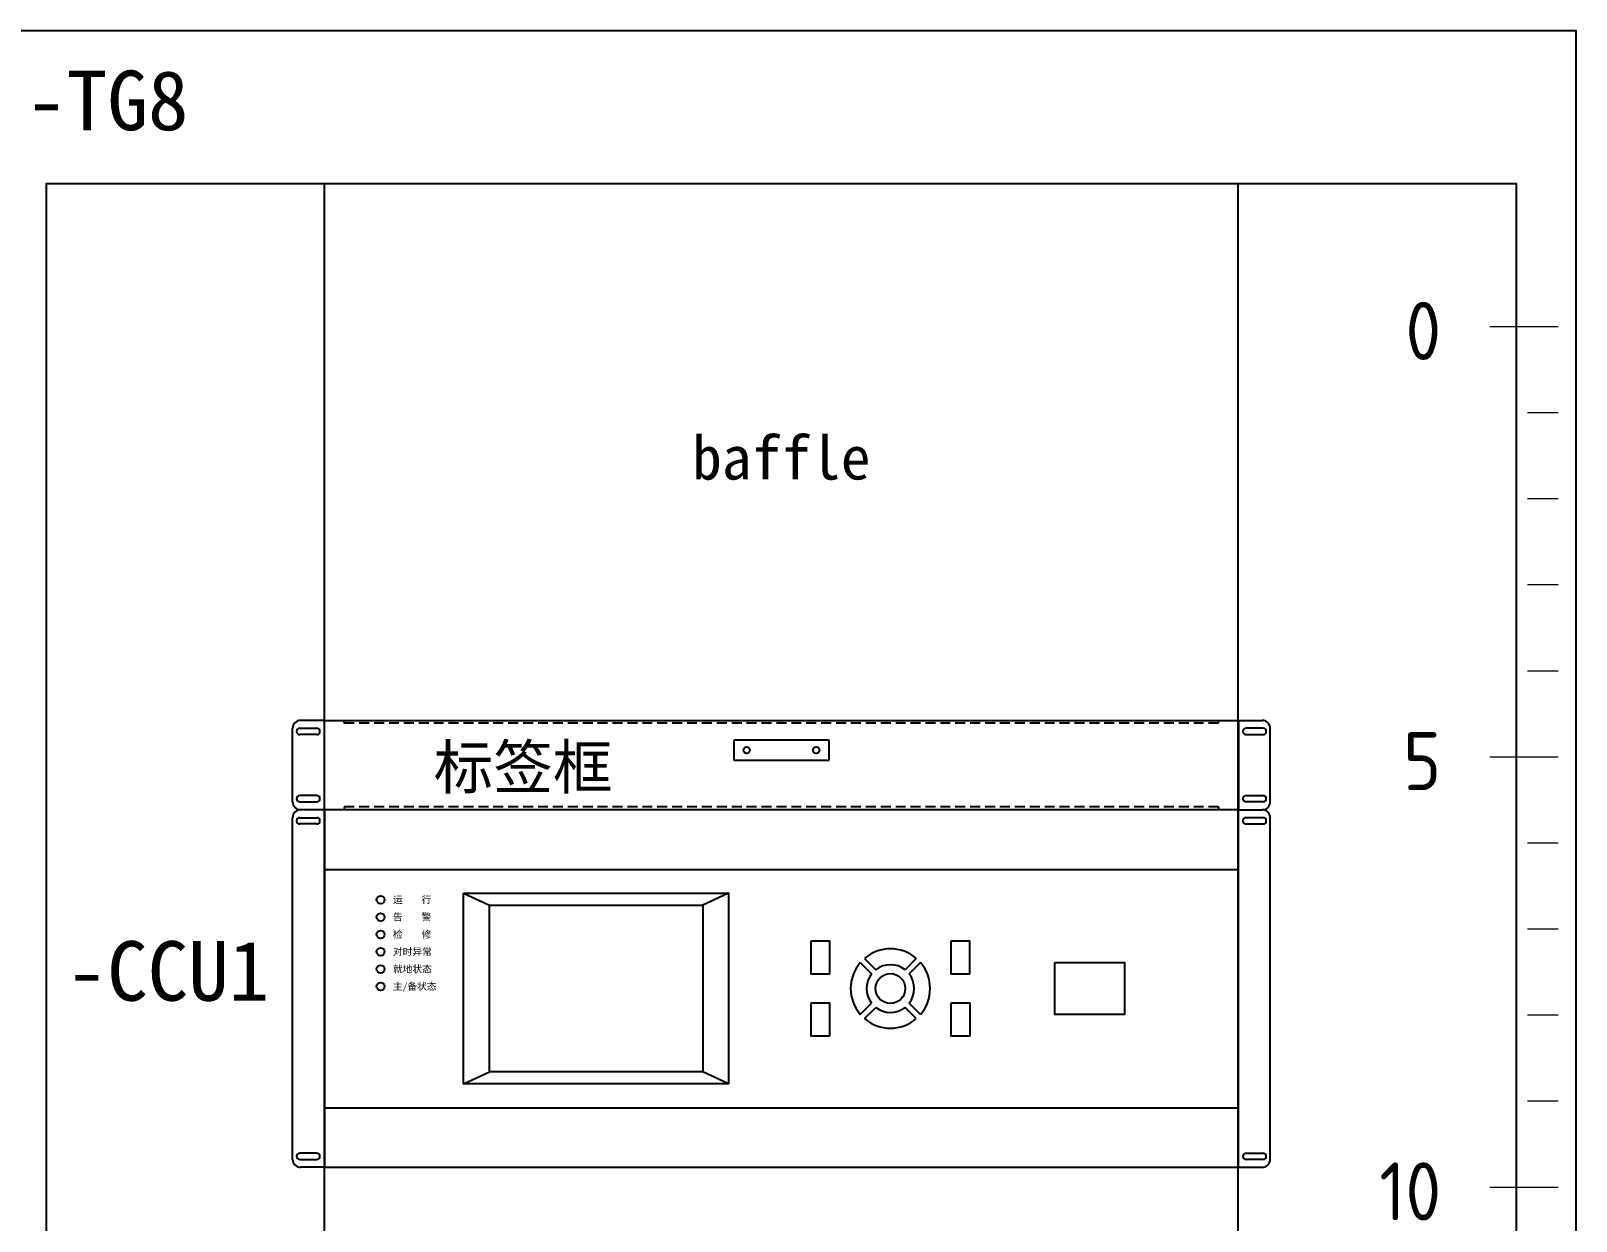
# Model space of a CAD drawing. Header units: millimetres. Extents: x 28 to 517, y 64 to 363.
# Drawn here: x 392.7 to 443.1, y 247.6 to 286.4 of the extents above; entities that cross this region are included whole.
import ezdxf
from ezdxf.enums import TextEntityAlignment as Align

# ---------------------------------------------------------------- set-up
doc = ezdxf.new("R2010")
doc.units = ezdxf.units.MM
doc.linetypes.add('DASHED', pattern=[0.75, 0.5, -0.25])
doc.layers.add('可编辑文字', color=7, linetype='Continuous')
doc.layers.add('文本', color=7, linetype='Continuous', lineweight=13)
doc.styles.get("Standard").update_dxf_attribs({"font": 'SimSun.ttf'})
doc.styles.add('WD_IEC', font='isocp2.shx', dxfattribs={"bigfont": 'gbcbig.shx'})

# ---------------------------------------------------------------- blocks, each defined once
blk = doc.blocks.new('TG8前视素体')
at = {"layer": '可编辑文字', "color": 0, "ltscale": 40}
for points in [[(0, 0), (80, 0), (80, 220), (0, 220)], [(3, 9.8), (77, 9.8), (77, 212.3), (3, 212.3)], [(17, 9.8), (63, 9.8), (63, 212.3), (17, 212.3)]]:
    blk.add_lwpolyline(points, close=True, dxfattribs=at)
at = {"layer": '可编辑文字', "color": 5}
blk.add_text('-TG8', height=3, dxfattribs=at).set_placement((2, 218), align=Align.TOP_LEFT)
blk = doc.blocks.new('*U29')
at = {"layer": '可编辑文字'}
for p, q in [((0, 18), (-1.2, 18)), ((46, 18), (47.2, 18)), ((-1.6, 0.4), (-1.6, 17.6)), ((-1.245, 17.6), (-0.382, 17.6)), ((-0.382, 17.285), (-1.245, 17.285)), ((47.245, 17.6), (46.382, 17.6)), ((46.382, 17.285), (47.245, 17.285)), ((47.6, 0.4), (47.6, 17.6)), ((0, 15), (46, 15)), ((7.001, 13.8), (8.301, 13.2)), ((20.339, 13.8), (19.039, 13.2)), ((26.968, 10.305), (27.536, 9.736)), ((27.18, 10.516), (27.747, 9.947)), ((29.788, 10.516), (29.22, 9.948)), ((30, 10.304), (29.432, 9.736)), ((26.968, 7.696), (27.536, 8.264)), ((27.18, 7.484), (27.748, 8.052)), ((29.788, 7.484), (29.22, 8.052)), ((30, 7.696), (29.432, 8.264)), ((7.001, 4.2), (8.301, 4.8)), ((20.339, 4.2), (19.039, 4.8)), ((0, 3), (46, 3)), ((-0.382, 0.715), (-1.245, 0.715)), ((-1.245, 0.4), (-0.382, 0.4)), ((0, 0), (-1.2, 0)), ((46, 0), (47.2, 0)), ((46.382, 0.715), (47.245, 0.715)), ((47.245, 0.4), (46.382, 0.4))]:
    blk.add_line(p, q, dxfattribs=at)
for points in [[(0, 0), (46, 0), (46, 18), (0, 18)], [(7.001, 13.8), (20.339, 13.8), (20.339, 4.2), (7.001, 4.2)], [(8.301, 13.2), (19.039, 13.2), (19.039, 4.8), (8.301, 4.8)], [(24.491, 11.397), (25.425, 11.397), (25.425, 9.72), (24.491, 9.72)], [(31.539, 11.397), (32.473, 11.397), (32.473, 9.72), (31.539, 9.72)], [(36.757, 10.306), (40.272, 10.306), (40.272, 7.694), (36.757, 7.694)], [(24.493, 8.28), (25.427, 8.28), (25.427, 6.603), (24.493, 6.603)], [(31.542, 8.28), (32.476, 8.28), (32.476, 6.603), (31.542, 6.603)]]:
    blk.add_lwpolyline(points, close=True, dxfattribs=at)
for centre, radius in [((2.827, 13.47), 0.2), ((2.827, 12.597), 0.2), ((2.827, 11.724), 0.2), ((2.827, 10.851), 0.2), ((2.827, 9.978), 0.2), ((28.484, 9), 0.75), ((2.827, 9.105), 0.2)]:
    blk.add_circle(centre, radius, dxfattribs=at)
for centre, radius, start, end in [((-1.2, 17.6), 0.4, 90, 180), ((47.2, 17.6), 0.4, 0, 90), ((-1.245, 17.442), 0.158, 90, 270), ((-1.245, 17.442), 0.158, 90, 270), ((-0.382, 17.442), 0.158, 270, 90), ((-0.382, 17.442), 0.158, 270, 90), ((46.382, 17.442), 0.158, 90, 270), ((46.382, 17.442), 0.158, 90, 270), ((47.245, 17.442), 0.158, 270, 90), ((47.245, 17.442), 0.158, 270, 90), ((28.484, 9), 2, 49.30122, 130.70366), ((28.484, 9), 2, 139.28602, 220.69878), ((28.484, 9), 1.2, 52.14662, 127.88), ((28.484, 9), 2, 319.30122, 40.69878), ((28.484, 9), 1.2, 142.18076, 217.81924), ((28.484, 9), 1.2, 322.18076, 37.81924), ((28.484, 9), 1.2, 232.18076, 307.81924), ((28.484, 9), 2, 229.30122, 310.69965), ((-1.2, 0.4), 0.4, 180, 270), ((-1.245, 0.558), 0.158, 90, 270), ((-1.245, 0.558), 0.158, 90, 270), ((-0.382, 0.558), 0.158, 270, 90), ((-0.382, 0.558), 0.158, 270, 90), ((46.382, 0.558), 0.158, 90, 270), ((46.382, 0.558), 0.158, 90, 270), ((47.2, 0.4), 0.4, 270, 0), ((47.245, 0.558), 0.158, 270, 90), ((47.245, 0.558), 0.158, 270, 90)]:
    blk.add_arc(centre, radius, start, end, dxfattribs=at)
for s, p in [('运    行', (3.448, 13.47)), ('告    警', (3.448, 12.597)), ('检    修', (3.448, 11.724)), ('对时异常', (3.448, 10.851)), ('就地状态', (3.448, 9.978)), ('主/备状态', (3.448, 9.105))]:
    blk.add_text(s, height=0.35, dxfattribs=at).set_placement(p, align=Align.MIDDLE_LEFT)
blk = doc.blocks.new('标签框')
at = {"layer": '可编辑文字'}
for p, q in [((-1.6, 0.4), (-1.6, 4.1)), ((-1.245, 4.1), (-0.382, 4.1)), ((0, 4.5), (-1.2, 4.5)), ((46, 4.5), (47.2, 4.5)), ((47.245, 4.1), (46.382, 4.1)), ((47.6, 0.4), (47.6, 4.1)), ((-0.382, 3.785), (-1.245, 3.785)), ((46.382, 3.785), (47.245, 3.785)), ((-0.382, 0.715), (-1.245, 0.715)), ((-1.245, 0.4), (-0.382, 0.4)), ((0, 0), (-1.2, 0)), ((46, 0), (47.2, 0)), ((46.382, 0.715), (47.245, 0.715)), ((47.245, 0.4), (46.382, 0.4))]:
    blk.add_line(p, q, dxfattribs=at)
at = {"layer": '可编辑文字', "color": 2, "linetype": 'DASHED'}
for p, q in [((1, 4.355), (1, 4.5)), ((45, 4.355), (1, 4.355)), ((45, 4.355), (45, 4.5)), ((45, 0.15), (1, 0.15)), ((1, 0.15), (1, 0)), ((45, 0.15), (45, 0))]:
    blk.add_line(p, q, dxfattribs=at)
at = {"layer": '可编辑文字', "color": 7, "linetype": 'Continuous'}
for p, q in [((25.4, 3.5), (20.6, 3.5)), ((20.6, 3.5), (20.6, 2.5)), ((25.4, 2.5), (25.4, 3.5)), ((20.6, 2.5), (25.4, 2.5))]:
    blk.add_line(p, q, dxfattribs=at)
at = {"layer": '可编辑文字'}
blk.add_lwpolyline([(0, 4.5), (46, 4.5), (46, 0), (0, 0)], close=True, dxfattribs=at)
for centre in [(21.25, 3), (24.75, 3)]:
    blk.add_circle(centre, 0.16, dxfattribs=at)
for centre, radius, start, end in [((-1.2, 4.1), 0.4, 90, 180), ((-1.245, 3.942), 0.158, 90, 270), ((-1.245, 3.942), 0.158, 90, 270), ((-0.382, 3.942), 0.158, 270, 90), ((-0.382, 3.942), 0.158, 270, 90), ((46.382, 3.942), 0.158, 90, 270), ((46.382, 3.942), 0.158, 90, 270), ((47.2, 4.1), 0.4, 0, 90), ((47.245, 3.942), 0.158, 270, 90), ((47.245, 3.942), 0.158, 270, 90), ((-1.2, 0.4), 0.4, 180, 270), ((-1.245, 0.558), 0.158, 90, 270), ((-1.245, 0.558), 0.158, 90, 270), ((-0.382, 0.558), 0.158, 270, 90), ((-0.382, 0.558), 0.158, 270, 90), ((46.382, 0.558), 0.158, 90, 270), ((46.382, 0.558), 0.158, 90, 270), ((47.2, 0.4), 0.4, 270, 0), ((47.245, 0.558), 0.158, 270, 90), ((47.245, 0.558), 0.158, 270, 90)]:
    blk.add_arc(centre, radius, start, end, dxfattribs=at)
blk.add_text('标签框', height=2.2, dxfattribs=at).set_placement((9.999, 2.149), align=Align.MIDDLE_CENTER)

msp = doc.modelspace()

# ---------------------------------------------------------------- linework, layer by layer
at = {"layer": '可编辑文字'}
msp.add_line((402.284, 263.935), (432.092, 263.935), dxfattribs=at)
at = {"layer": '文本'}
for p, q in [((442.519, 276.772), (440.29, 276.772)), ((442.519, 273.965), (441.528, 273.965)), ((442.519, 271.158), (441.528, 271.158)), ((442.519, 268.351), (441.528, 268.351)), ((442.519, 265.544), (441.528, 265.544)), ((442.519, 262.737), (440.29, 262.737)), ((442.519, 262.737), (441.528, 262.737)), ((442.519, 259.93), (441.528, 259.93)), ((442.519, 257.123), (441.528, 257.123)), ((442.519, 254.316), (441.528, 254.316)), ((442.519, 251.509), (441.528, 251.509)), ((442.519, 248.702), (440.29, 248.702))]:
    msp.add_line(p, q, dxfattribs=at)

# ---------------------------------------------------------------- block references
at = {"layer": '可编辑文字', "xscale": 0.6480000000000001, "yscale": 0.6480000000000001, "zscale": 0.6480000000000001}
for name, p in [('TG8前视素体', (391.268, 143.866)), ('标签框', (402.288, 261.019)), ('*U29', (402.288, 249.355))]:
    msp.add_blockref(name, p, dxfattribs=at)

# ---------------------------------------------------------------- texts
at = {"style": 'WD_IEC'}
for s, height, p in [('0', 1.894, (438.709, 275.692)), ('5', 1.894, (438.709, 261.658)), ('10', 1.8945, (438.709, 247.623))]:
    msp.add_text(s, height=height, dxfattribs=at).set_placement(p, align=Align.RIGHT)
at = {"layer": '可编辑文字'}
msp.add_text('baffle', height=1.4256, dxfattribs=at).set_placement((417.188, 272.505), align=Align.MIDDLE_CENTER)
at = {"layer": '可编辑文字', "color": 1}
msp.add_text('-CCU1', height=1.944, dxfattribs=at).set_placement((400.49, 256.734), align=Align.TOP_RIGHT)

doc.saveas('drawing.dxf')
